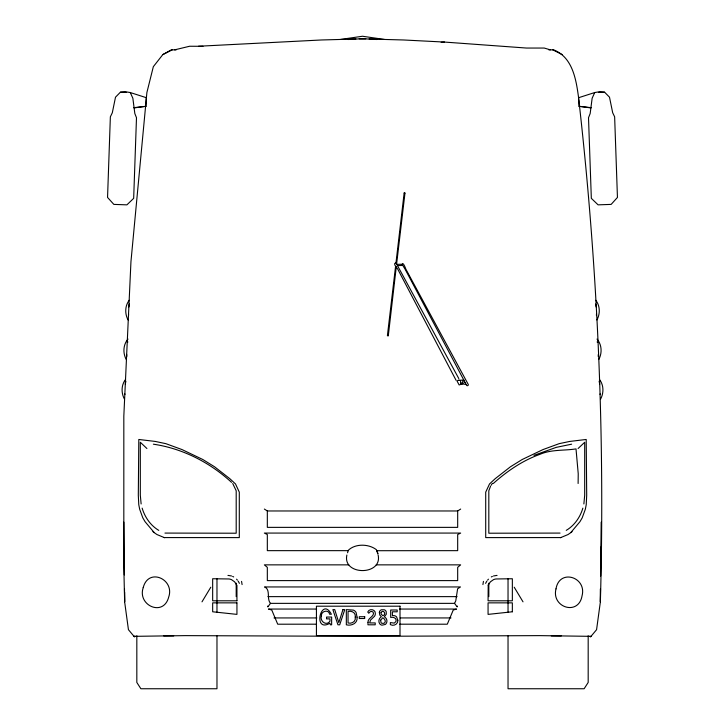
<?xml version="1.0" encoding="UTF-8"?>
<svg xmlns="http://www.w3.org/2000/svg" width="725" height="725" viewBox="0 0 725 725"><rect width="100%" height="100%" fill="white"/><g stroke="black" fill="none" stroke-linecap="round" stroke-linejoin="round"><path stroke-width="1.09" d="M264.344 509.05L267.326 510.971L267.326 527.365L457.683 527.365L457.683 510.971L460.665 509.05M460.593 380.67L460.593 382.863L462.731 383.045L462.731 384.023L460.593 383.842M462.731 383.045L462.731 380.852M600.518 588.791L600.373 601.841L596.575 629.681L590.494 636.958M600.662 576.067L600.989 546.985M600.409 588.927L600.373 601.841C605.04 434.212 597.717 266.428 578.804 99.814M600.662 567.412L601.188 522.118M578.115 483.502L578.233 473.778L576.013 448.893C564.068 450.805 551.435 449.301 539.935 454.33C522.571 460.547 507.038 471.168 493.381 483.421L492.32 483.457L491.124 485.315M596.448 315.593L596.476 313.979M598.342 354.353L598.188 356.392M134.043 107.925L145.979 106.294L146.278 97.676L130.264 92.537L125.235 91.722L120.413 92.193L115.502 97.186L112.312 112.756L110.363 116.816L107.554 197.436L113.852 204.396L126.911 204.849L133.672 198.342L136.49 117.731L134.832 113.535L132.856 98.238L130.264 92.537M600.101 394.491L600.164 393.865M396.303 266.637L388.301 335.711L387.404 335.621L395.551 266.546M395.941 263.202L404.142 193.013L404.976 193.104L396.566 264.407M482.913 584.586L483.448 581.387M583.87 503.966L584.694 495.229L584.694 442.268L578.106 448.512M128.86 306.983L129.349 303.938M346.876 555.024C342.272 575.75 382.737 575.75 378.133 555.024M125.298 384.15L125.878 381.205M457.412 606.1L457.167 606.916L454.539 603.363L270.47 603.363L267.842 606.916L267.597 606.1M127.7 342.318L127.845 341.856M347.538 552.794L348.245 550.71M582.864 508.134C580.181 517.197 574.454 525.516 566.243 530.374M490.553 486.221L488.813 490.789L488.813 533.219L560.053 533.083M596.929 319.97C600.282 313.889 600.146 305.796 595.769 300.268M598.75 359.528C602.294 353.175 601.886 344.638 597.019 339.073M600.581 399.094C603.934 393.022 603.798 384.921 599.421 379.392M594.736 92.537L592.144 98.238L590.168 113.535L588.51 117.731L591.328 198.342L598.089 204.849L611.148 204.396L617.446 197.436L614.637 116.816L612.688 112.756L609.498 97.186L604.587 92.193L599.765 91.722L594.736 92.537L578.722 97.676L579.021 106.294L590.957 107.925M464.399 381.123L464.045 381.876L465.405 382.927M485.587 583.371L486.865 581.124M210.803 587.205L201.994 601.841M572.043 531.661L570.838 532.549L579.946 521.692L582.211 517.822L585.347 509.204L586.235 504.645L586.697 495.293L586.208 439.468L569.741 441.434L559.156 443.664L542.962 449.591L522.227 459.487L510.427 466.8L495.184 478.69L489.511 483.956L485.714 492.148L485.714 537.606L560.806 537.578M454.539 603.363L455.762 600.889L457.62 588.8L460.466 586.951L264.543 586.951C270.951 589.57 266.302 598.741 270.47 603.363M570.947 532.54L568.047 534.543L560.47 537.696M129.24 300.268C124.863 305.796 124.727 313.889 128.08 319.97M127.99 339.073C123.123 344.638 122.715 353.175 126.259 359.528M125.588 379.392C121.211 384.921 121.075 393.022 124.437 399.094M176.184 49.844L171.345 49.844L162.835 54.574L153.337 66.673L146.885 92.564L130.953 261.643L123.821 416.195L123.821 567.331L124.637 601.841L128.434 629.681L134.515 636.958L134.515 636.269M487.626 580.1L488.451 579.166M491.323 576.937L492.384 576.402M458.934 379.982L457.004 380.96L459.133 384.948L461.227 384.25L460.774 383.308M162.835 54.574L172.233 49.844M533.953 455.354L556.256 447.361L571.626 444.189M174.689 49.844L189.633 46.246L203 46.309M493.48 575.976L497.06 575.387M376.755 550.71L457.683 550.656L457.683 534.515L460.665 533.074L264.344 533.074L267.326 534.515L267.326 550.656L347.937 550.656C354.897 543.36 368.753 543.705 376.438 549.74L377.825 553.846M340.478 39.449L362.509 36.25L384.531 39.449M134.052 107.653L145.979 106.294M441.181 42.367L444.498 42.068L526.495 48.049L544.248 48.049L550.32 49.844M459.17 380.317L463.846 379.991M348.19 39.513L355.893 38.978M359.201 38.751L403.508 39.975L444.498 42.068M198.514 46.246L321.51 39.975L365.808 38.751M591.002 636.342L539.79 635.626L362.509 636.342L185.219 635.626L134.007 636.342M598.433 92.41L604.587 92.193M397.472 265.604L402.801 265.45L405.275 269.501L466.392 384.93C466.882 386.697 469.283 385.238 467.969 383.924L405.846 269.138C405.61 268.25 402.783 261.109 402.221 264.371M396.983 264.362L402.221 264.235M548.825 49.844L553.664 49.844C572.886 57.429 576.23 80.113 578.659 98.201M267.326 510.971L457.683 510.971M348.779 564.857L264.344 564.857L267.326 567.331L267.326 580.607L457.683 580.607L457.683 567.331L460.665 564.857L376.23 564.857M267.915 596.63L457.094 596.63M316.598 609.054L268.458 609.054L271.766 610.033L277.711 624.207L316.182 624.189M399.448 609.054L456.551 609.054L453.243 610.033L447.298 624.207L399.783 624.189M274.005 617.936L316.861 617.936M400.254 617.936L451.004 617.936M163.696 635.888L173.719 635.888M551.29 635.888L561.313 635.888M134.098 636.459L137.496 636.459M587.522 636.459L590.911 636.459M120.413 92.193L126.567 92.41M404.142 193.013L404.976 193.104M227.949 575.387L231.529 575.976M369.116 38.978L376.819 39.513M152.948 531.633L154.171 532.549L145.063 521.692L142.798 517.822L139.662 509.204L138.774 504.645L138.312 495.293L138.801 439.468L155.268 441.434L165.853 443.664L182.057 449.591L202.782 459.487L214.582 466.8L229.825 478.69L235.507 483.956L239.304 492.148L239.295 537.606L164.203 537.578M579.021 106.294L590.947 107.653M387.476 335.621L388.301 335.711M153.383 444.189C182.573 448.467 209.897 462.441 231.529 482.343M460.774 383.407L466.248 384.612M164.539 537.696L156.962 534.543L154.062 532.54M164.956 533.083L236.196 533.219L236.196 490.789L232.734 483.502M552.776 49.844L562.174 54.574M232.625 576.402L233.686 576.937M158.766 530.374C150.564 525.516 144.828 517.197 142.145 508.134M146.903 448.512L140.315 442.268L140.315 495.229L141.139 503.966M236.558 579.166L237.392 580.1M523.015 601.841L514.206 587.205M238.144 581.124L239.422 583.371M458.798 378.559L395.913 262.722C392.298 263.519 397.01 267.525 397.672 269.011L456.07 380.299M597.164 341.856L597.309 342.318M377.072 550.656L377.897 553.827M599.131 381.205L599.711 384.15M241.561 581.387L242.096 584.586M595.66 303.938L596.149 306.983M126.821 356.392L126.676 354.353M124.845 393.865L124.908 394.491M128.533 313.979L128.561 315.593M123.821 522.118L124.337 574.943M124.492 588.791L124.637 601.841L124.637 592.316M588.183 635.87L588.183 682.452L584.132 688.75L508.035 688.75L508.035 635.997M508.035 578.74L508.035 612.426M488.813 583.154L488.813 596.63M236.196 583.154L236.196 596.63M216.974 578.74L216.974 612.426M216.974 635.997L216.974 688.75L140.877 688.75L136.826 682.452L136.826 635.87M357.053 617.138C357.951 623.273 351.543 626.192 346.333 624.805L346.333 609.634L353.338 610.106A5.111 5.111 0 0 1 356.12 612.562L357.053 617.138M321.402 615.824C319.517 621.071 326.395 626.482 329.966 621.198L329.966 618.869L326.54 618.869L326.54 617.057L331.642 617.057L331.642 624.805L330.41 624.805L329.966 623.21C312.131 633.451 321.22 595.361 331.388 614.247L329.612 614.247C328.923 609.1 320.93 610.976 321.402 615.824M368.001 622.322L367.947 624.805L375.224 624.805L375.224 622.929L369.659 622.929L370.484 620.156L374.499 616.259A4.423 4.423 0 0 0 375.333 613.658C375.786 609.353 369.324 608.085 367.738 612.009L368.808 613.268L369.36 612.471A2.891 2.891 0 0 1 371.617 611.456L373.103 612C375.278 616.431 367.493 617.754 368.001 622.322M379.356 612.371L379.809 615.09L381.359 616.739C378.939 618.18 378.015 621.615 379.809 623.899A3.607 3.607 0 0 0 381.948 625.168L385.31 624.47A4.277 4.277 0 0 0 386.905 621.062A4.441 4.441 0 0 0 385.437 617.646L384.386 616.739L386.316 614.193L386.18 611.619A3.018 3.018 0 0 0 384.295 609.779L381.45 609.779A3.018 3.018 0 0 0 379.556 611.619L379.356 612.371M556.002 588.872C551.145 607.478 578.668 616.277 582.075 595.705C586.933 577.1 559.41 568.3 556.002 588.872M397.844 620.283C398.161 624.18 393.584 626.563 390.349 624.606L390.349 622.576L394.228 623.11L395.913 621.552C397.255 618.298 393.331 616.667 390.684 617.446L390.684 610.006L397.191 610.006L397.191 611.8L392.388 611.8L392.388 615.561L394.273 615.652A4.142 4.142 0 0 1 396.62 616.966L397.844 620.283M355.277 617.138C356.111 621.506 351.879 623.971 348.045 623.002L348.045 611.438C351.788 610.513 356.084 612.788 355.277 617.138M143.233 587.585C137.052 605.375 163.542 617.347 168.717 597.001C174.897 579.202 148.398 567.231 143.233 587.585M380.625 620.183L381.042 622.639L381.839 623.31L383.906 623.319A2.528 2.528 0 0 0 385.265 621.062L384.667 619.34L382.873 617.736L380.625 620.183M381.069 612.398L381.096 613.957L382.873 615.77C386.923 614.537 383.416 608.946 381.069 612.398M342.925 609.634L338.82 622.639L334.733 609.634L332.884 609.634L337.941 624.805L339.708 624.805L344.756 609.634L342.925 609.634M488.206 585.057L488.07 600.798L512.348 600.798L512.348 578.74L496.027 578.976A8.782 8.772 0 0 0 493.444 579.692L490.417 581.822L488.206 585.057M512.348 611.782L488.07 614.383L488.07 602.856L512.348 602.856L512.348 611.782M236.939 600.798L212.661 600.798L212.661 578.74L228.982 578.976A8.782 8.772 0 0 1 231.565 579.692L234.592 581.822L236.939 585.401L236.939 600.798M236.939 602.856L212.661 602.856L212.661 611.782L236.939 614.383L236.939 602.856M400.01 606.2L316.426 606.2L316.426 635.58L400.01 635.58L400.01 606.2M364.693 616.721L359.283 616.721L359.283 618.516L364.693 618.516L364.693 616.721"/></g></svg>
